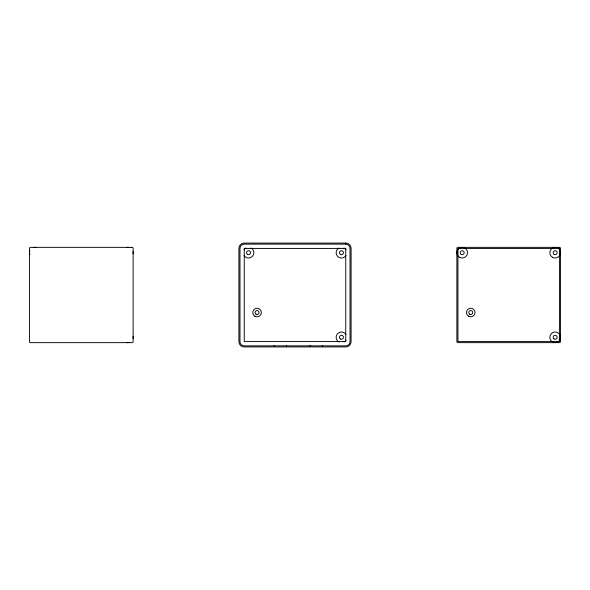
<?xml version="1.0" encoding="UTF-8"?>
<svg xmlns="http://www.w3.org/2000/svg" width="590" height="590" viewBox="0 0 590 590"><rect width="100%" height="100%" fill="white"/><g stroke="black" fill="none" stroke-linecap="round" stroke-linejoin="round"><path stroke-width="0.89" d="M322.398 345.452L322.398 345.858M310.045 345.452L310.045 345.858M286.519 345.452L286.519 345.858M274.166 345.452L274.166 345.858M133.016 336.175A5.34 5.34 0 0 1 133.016 338.446M129.262 342.443A5.34 5.34 0 0 1 126.326 342.443M133.016 251.554A5.34 5.34 0 0 1 133.016 253.825M126.326 247.557A5.34 5.34 0 0 1 129.262 247.557M29.876 254.659A5.34 5.34 0 0 1 29.876 250.728M33.372 247.557A5.34 5.34 0 0 1 36.315 247.557M345.969 340.194A5.34 5.34 0 0 1 344.036 342.001M338.918 342.001A5.34 5.34 0 0 1 337.569 333.667A5.34 5.34 0 0 1 345.969 334.419M251.082 247.999A5.34 5.34 0 0 1 252.431 256.333A5.34 5.34 0 0 1 244.031 255.581M244.031 249.806A5.34 5.34 0 0 1 245.964 247.999M345.969 255.581A5.34 5.34 0 0 1 337.569 256.333A5.34 5.34 0 0 1 338.918 247.999M344.036 247.999A5.34 5.34 0 0 1 345.969 249.806M345.747 243.073L244.253 243.073A5.34 5.34 0 0 0 238.906 248.419L238.906 341.581A5.34 5.34 0 0 0 244.253 346.927L345.747 346.927A5.34 5.34 0 0 0 351.094 341.581L351.094 248.419A5.34 5.34 0 0 0 345.747 243.073M345.747 244.142L244.253 244.142A4.27 4.27 0 0 0 239.975 248.419L239.975 341.581A4.27 4.27 0 0 0 244.253 345.858L345.747 345.858A4.27 4.27 0 0 0 350.025 341.581L350.025 248.419A4.27 4.27 0 0 0 345.747 244.142M132.064 247.35L30.569 247.35A1.069 1.069 0 0 0 29.5 248.419L29.5 341.581A1.069 1.069 0 0 0 30.569 342.65L132.064 342.65A1.069 1.069 0 0 0 133.134 341.581L133.134 248.419A1.069 1.069 0 0 0 132.064 247.35M559.431 247.35L457.936 247.35A1.069 1.069 0 0 0 456.867 248.419L456.867 341.581A1.069 1.069 0 0 0 457.936 342.65L559.431 342.65A1.069 1.069 0 0 0 560.5 341.581L560.5 248.419A1.069 1.069 0 0 0 559.431 247.35M345.747 248.419L244.253 248.419L244.253 341.581L345.747 341.581L345.747 248.419M559.431 248.419L457.936 248.419L457.936 341.581L559.431 341.581L559.431 248.419M468.615 316.225A4.27 4.27 0 0 0 475.024 312.523A4.27 4.27 0 0 0 468.615 308.821A4.27 4.27 0 0 0 468.615 316.225M459.536 257.314A5.34 5.34 0 0 0 467.546 252.69A5.34 5.34 0 0 0 459.536 248.066A5.34 5.34 0 0 0 459.536 257.314M552.483 257.314A5.34 5.34 0 0 0 560.5 252.69A5.34 5.34 0 0 0 552.483 248.066A5.34 5.34 0 0 0 552.483 257.314M552.483 341.935A5.34 5.34 0 0 0 560.5 337.31A5.34 5.34 0 0 0 552.483 332.686A5.34 5.34 0 0 0 552.483 341.935M554.047 338.948A1.977 1.977 0 0 0 557.13 337.451A1.977 1.977 0 0 0 554.298 335.533A1.977 1.977 0 0 0 554.047 338.948M554.172 254.401A1.977 1.977 0 0 0 557.137 252.69A1.977 1.977 0 0 0 554.172 250.979A1.977 1.977 0 0 0 554.172 254.401M461.218 254.401A1.977 1.977 0 0 0 464.183 252.69A1.977 1.977 0 0 0 461.218 250.979A1.977 1.977 0 0 0 461.218 254.401M469.765 314.234A1.977 1.977 0 0 0 472.73 312.523A1.977 1.977 0 0 0 469.765 310.812A1.977 1.977 0 0 0 469.765 314.234M254.932 316.225A4.27 4.27 0 0 0 261.348 312.523A4.27 4.27 0 0 0 254.932 308.821A4.27 4.27 0 0 0 254.932 316.225M256.082 314.234A1.977 1.977 0 0 0 259.047 312.523A1.977 1.977 0 0 0 256.082 310.812A1.977 1.977 0 0 0 256.082 314.234M247.535 254.401A1.977 1.977 0 0 0 250.499 252.69A1.977 1.977 0 0 0 247.535 250.979A1.977 1.977 0 0 0 247.535 254.401M340.489 254.401A1.977 1.977 0 0 0 343.454 252.69A1.977 1.977 0 0 0 340.489 250.979A1.977 1.977 0 0 0 340.489 254.401M340.489 339.021A1.977 1.977 0 0 0 343.454 337.31A1.977 1.977 0 0 0 340.489 335.599A1.977 1.977 0 0 0 340.489 339.021"/></g></svg>
